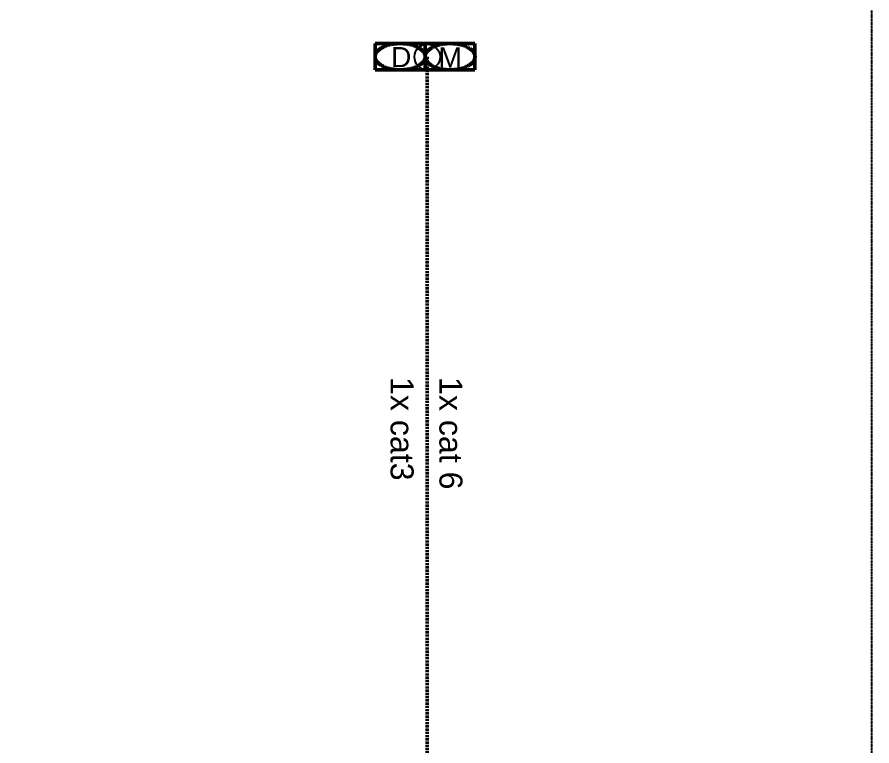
# Model space of a CAD drawing. Header units: inches. Extents: x 1721084 to 1854744, y 225101 to 488646.
# Drawn here: x 1741783 to 1746800, y 369719 to 373998 of the extents above; entities that cross this region are included whole.
import ezdxf
from ezdxf.xclip import XClip

# ---------------------------------------------------------------- set-up
doc = ezdxf.new("R2010")
doc.units = ezdxf.units.IN
doc.header["$MEASUREMENT"] = 0
doc.header["$XCLIPFRAME"] = 0
doc.linetypes.add('DASHED', pattern=[19.05, 12.7, -6.35])
doc.linetypes.add('X-PL-GF$0$X-GRID-T1$0$CENTER2', pattern=[1.125, 0.75, -0.125, 0.125, -0.125])
for name, color, linetype in [('A-ANNO-DIM 100', 252, 'Continuous'), ('SYMBOL', 1, 'Continuous'), ('X-PL-GF$0$X-GRID-T1$0$A-GRID', 9, 'X-PL-GF$0$X-GRID-T1$0$CENTER2'), ('X-PL-GF$0$X-PL-GF$0$A-FLOR-WALL-PATT', 250, 'Continuous'), ('X-PL-GF$0$X-PL-GF$0$A-XREF', 250, 'Continuous'), ('Xref$0$noi that13-5-2008$0$ID-FURN-ROOM-N', 6, 'Continuous')]:
    doc.layers.add(name, color=color, linetype=linetype)
doc.layers.add('TTLL', color=252, linetype='DASHED', lineweight=50)
doc.styles.add('HDUNGARC', font='vn_vni.shx')
doc.styles.add('Xref$0$noi that13-5-2008$0$Arial', font='arial.ttf')

# ---------------------------------------------------------------- blocks, each defined once
blk = doc.blocks.new('X-PL-GF$0$X-GRID-T1')
at = {"layer": 'X-PL-GF$0$X-GRID-T1$0$A-GRID', "ltscale": 8}
blk.add_line((20700, -4800), (20700, 15788.2), dxfattribs=at)
blk = doc.blocks.new('X-PL-GF')
at = {"layer": 'X-PL-GF$0$X-PL-GF$0$A-FLOR-WALL-PATT'}
h = blk.add_hatch(dxfattribs=at)
h.set_pattern_fill('ANSI31', color=250, scale=250)
h.paths.add_polyline_path([(8115, 5700, 1), (8885, 5700, 1)])
h.paths.add_polyline_path([(25200, 6200), (25600, 6200), (25600, 6500), (25200, 6500)], flags=17)
at = {"layer": 'X-PL-GF$0$X-PL-GF$0$A-XREF'}
blk.add_blockref('X-PL-GF$0$X-GRID-T1', (0, 0), dxfattribs=at)
blk = doc.blocks.new('O MANG')
at = {"layer": 'TTLL', "color": 2, "linetype": 'ByBlock', "ltscale": 250}
blk.add_lwpolyline([(-192676, 105212), (-192091, 105212), (-192091, 104905), (-192676, 104905)], close=True, dxfattribs=at)
at = {"layer": 'TTLL', "color": 7, "linetype": 'ByBlock', "ltscale": 250}
blk.add_ellipse((-192383, 105059), major_axis=(-293, 0), ratio=0.525838, dxfattribs=at)
at = {"layer": 'Xref$0$noi that13-5-2008$0$ID-FURN-ROOM-N', "insert": (-192611, 104931), "char_height": 236.4, "width": 579.73, "attachment_point": 7, "style": 'Xref$0$noi that13-5-2008$0$Arial'}
blk.add_mtext(' M', dxfattribs=at)
blk = doc.blocks.new('O DIEN THOAI')
at = {"layer": 'TTLL', "color": 2, "linetype": 'ByBlock', "ltscale": 250}
blk.add_lwpolyline([(-192674, 104452), (-192089, 104452), (-192089, 104145), (-192674, 104145)], close=True, dxfattribs=at)
at = {"layer": 'TTLL', "color": 7, "linetype": 'ByBlock', "ltscale": 250}
blk.add_ellipse((-192382, 104299), major_axis=(-293, 0), ratio=0.525838, dxfattribs=at)
at = {"layer": 'Xref$0$noi that13-5-2008$0$ID-FURN-ROOM-N', "insert": (-192581, 104176), "char_height": 236.4, "width": 579.73, "attachment_point": 7, "style": 'Xref$0$noi that13-5-2008$0$Arial'}
blk.add_mtext(' D', dxfattribs=at)

msp = doc.modelspace()

# ---------------------------------------------------------------- block references
ref = msp.add_blockref('X-PL-GF', (1726100.4, 364510.6))
XClip(ref).set_block_clipping_path([(-4378.678544014, -12850.407672127), (34696.321455986, 17749.592327873)])

# ---------------------------------------------------------------- next in the draw order: linework, layer by layer
at = {"layer": 'SYMBOL', "color": 6, "linetype": 'Continuous'}
msp.add_circle((1744190.3, 373764.5), 75, dxfattribs=at)
at = {"layer": 'TTLL', "color": 4}
msp.add_lwpolyline([(1744190.3, 373764.5), (1744190.3, 368764.4)], dxfattribs=at)

# ---------------------------------------------------------------- next in the draw order: block references
at = {"layer": 'TTLL', "xscale": 0.5, "yscale": 0.5, "zscale": 0.5}
for name, p in [('O DIEN THOAI', (1840222.5, 321616.3)), ('O MANG', (1840515.9, 321236.3))]:
    msp.add_blockref(name, p, dxfattribs=at)

# ---------------------------------------------------------------- next in the draw order: texts
at = {"layer": 'A-ANNO-DIM 100', "color": 3, "char_height": 135, "attachment_point": 7, "rotation": 270.0308, "style": 'HDUNGARC'}
for s, insert in [('\\A1;{\\fArial|b0|i0|c0|p34;1x cat3}', (1743973.1, 371884.9)), ('\\A1;{\\fArial|b0|i0|c0|p34;1x cat 6}', (1744259.6, 371885))]:
    msp.add_mtext(s, dxfattribs=dict(at, insert=insert))

doc.saveas('drawing.dxf')
